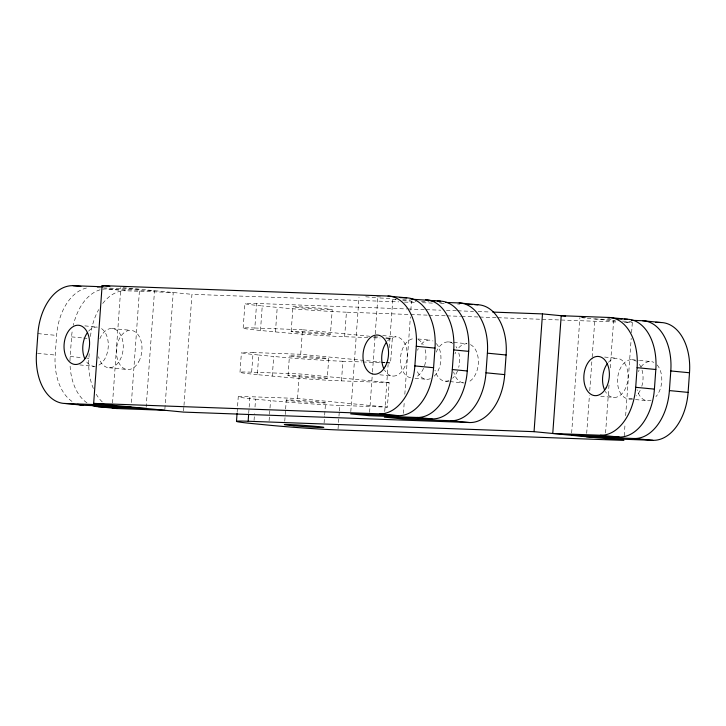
<?xml version="1.0" encoding="UTF-8"?>
<svg xmlns="http://www.w3.org/2000/svg" width="726" height="726" viewBox="0 0 726 726"><rect width="100%" height="100%" fill="white"/><g stroke="black" fill="none" stroke-linecap="round" stroke-linejoin="round"><path stroke-width="0.54" stroke-dasharray="3.63 2.72" d="M72.01 401.405A49.223 31.753 -84.5 0 1 55.203 355.05L56.61 335.421A49.223 31.753 -84.5 0 1 89.026 287.605M69.986 360.913A49.223 31.753 -84.5 0 1 70.177 356.502L71.584 336.873A49.223 31.753 -84.5 0 1 72.428 329.758M93.345 388.492A49.223 31.753 -84.5 0 1 88.89 358.317L89.28 352.863M112.548 402.966L120.834 287.432M131.424 402.531L139.546 289.247L96.331 287.668M146.153 407.35L154.52 290.699L106.867 288.957A49.223 31.753 -84.5 0 0 73.335 325.221M164.875 409.165L173.233 292.514L125.58 290.772L106.867 288.957M183.587 410.98L183.905 406.487M183.987 405.371L191.945 294.329L398.746 301.871M237.13 412.404L238.255 396.786M240.007 372.256L241.413 352.627M243.174 328.088L244.934 303.55M248.7 413.439L249.907 396.705L297.551 398.447L387.385 407.15L389.145 382.62L299.312 373.908L251.659 372.175L253.065 352.546L300.718 354.279L380.442 362.011M367.928 337.563L344.659 336.71A49.223 1.461 4.1 0 1 275.463 331.927L260.489 330.475A49.223 1.461 4.1 0 1 254.826 328.007L256.587 303.468L406.887 308.958M254.046 420.363L254.527 413.675M255.007 406.987L255.57 399.173A49.223 1.461 4.1 0 1 249.907 396.705M389.145 382.62L341.492 380.878A49.223 1.461 4.1 0 1 272.295 376.095L257.322 374.643L258.728 355.014A49.223 1.461 4.1 0 1 253.065 352.546M260.489 330.475L262.249 305.936A49.223 1.461 4.1 0 1 256.587 303.468M269.101 420.699L270.535 400.625L255.57 399.173M272.295 376.095L273.702 356.466L258.728 355.014M275.463 331.927L277.223 307.388L262.249 305.936M284.755 421.234L285.155 415.662M285.236 414.546L285.554 410.081M285.636 408.965L286.271 400.044M288.031 375.514L289.438 355.885M291.199 331.346L292.959 306.808M297.551 398.447L299.312 373.908M300.718 354.279L302.479 329.749L369.852 336.274M324.095 422.959L324.576 416.27M324.658 415.154L325.538 402.885A19.684 0.581 4.1 0 0 296.462 400.271A19.684 0.581 4.1 0 0 295.718 401.233A19.684 0.581 4.1 0 0 325.538 402.885M327.299 378.346A19.684 0.581 4.1 0 0 298.214 375.741A19.684 0.581 4.1 0 0 297.478 376.703A19.684 0.581 4.1 0 0 327.299 378.346L328.706 358.717A19.684 0.581 4.1 0 0 299.62 356.112A19.684 0.581 4.1 0 0 298.885 357.074A19.684 0.581 4.1 0 0 328.706 358.717M330.457 334.187A19.684 0.581 4.1 0 0 301.381 331.573A19.684 0.581 4.1 0 0 300.646 332.535A19.684 0.581 4.1 0 0 330.457 334.187L332.218 309.648A19.684 0.581 4.1 0 0 303.141 307.034A19.684 0.581 4.1 0 0 302.397 307.996A19.684 0.581 4.1 0 0 332.218 309.648M338.053 428.839L339.26 412.105M339.332 410.989L339.732 405.417L387.385 407.15M341.492 380.878L342.899 361.249L361.739 361.938M344.659 336.71L346.42 312.18L409.7 314.485M350.803 411.651L359.007 297.243M369.598 412.35L372.411 373.091M372.492 371.966L375.151 334.949M375.233 333.833L377.801 297.941L392.212 298.468M384.735 411.551L388.111 364.443M389.317 347.618L392.775 299.393L396.097 299.511M386.123 362.828L390.552 362.991L392.312 338.452L385.57 337.799M403.447 413.366L404.337 401.033M404.818 394.3L410.362 316.908M410.843 310.174L411.488 301.208L415.925 301.363M571.643 433.059L579.92 317.534M586.699 433.386L589.43 395.253M589.748 390.769L592.08 358.236M592.162 357.119L594.893 318.977L613.733 319.667M605.575 432.959L609.032 384.726M610.23 367.9L613.615 320.792L615.83 320.874M624.206 435.89L625.086 423.557M625.649 415.708L631.203 338.316M631.602 332.708L632.328 322.607L623.516 321.754M376.821 296.771L381.25 296.934M402.748 299.756L410.508 300.038M421.461 301.571L429.22 301.853M439.194 302.216L441.408 302.297M404.4 302.08L416.833 302.533M422.478 302.733L433.785 303.15M440.564 303.395L445.083 303.559M457.516 304.012L459.776 304.094M408.012 308.995L424.964 309.612M426.098 309.657L440.791 310.193M446.436 310.401L456.609 310.764M457.743 310.81L473.561 311.39M478.08 311.554L490.513 312.008M582.143 317.607L587.679 317.816M607.626 318.542L609.849 318.623M622.472 321.119L631.339 321.446M410.834 314.53L427.786 315.148M428.912 315.184L445.864 315.81M446.998 315.846L460.556 316.345M461.682 316.382L478.634 316.999M479.768 317.044L496.72 317.661M497.845 317.707L617.635 322.072M624.414 322.317L632.328 322.607M254.826 328.007L302.479 329.749M373.473 337.762L380.125 338.007M385.66 338.207L392.312 338.452M362.846 361.975L380.578 362.628M381.685 362.664L385.016 362.782M365.695 296.762L377.801 297.941M392.775 299.393L396.078 299.711M402.685 300.346L411.488 301.208M580.991 317.634L615.811 321.01M123.03 287.65L191.945 294.329M382.675 335.548L395.888 336.828M417.813 338.951L429.574 340.095M448.287 341.91L452.697 342.336M453.795 342.436L467.009 343.725A19.684 12.705 -84.5 0 0 458.678 347.818M604.613 357.056L616.728 358.236M631.702 359.688L638.299 360.323M639.406 360.432L650.414 361.494M374.344 336.71L378.836 337.145M84.815 325.874L96.93 327.054M111.904 328.506L130.616 330.321M381.567 362.12L384.934 362.446M386.06 362.555L390.552 362.991M37.897 333.606L56.61 335.421M71.584 336.873L82.592 337.935M83.69 338.044L86.993 338.37M379.861 374.807L393.075 376.086M415 378.21L426.761 379.353M445.474 381.168L448.777 381.486M449.884 381.595L464.195 382.974M600.701 396.205L613.915 397.494M628.879 398.937L634.388 399.472M635.486 399.581L647.601 400.752M37.589 353.344L55.203 355.05M70.177 356.502L82.283 357.673M86.684 358.1L88.89 358.317M79.806 364.924L94.117 366.312M109.091 367.764L127.803 369.57M90.487 336.483A49.223 31.753 -84.5 0 1 98.7 309.575M102.738 303.459A49.223 31.753 -84.5 0 1 125.58 290.772M86.975 402.857A49.223 31.753 -84.5 0 1 70.068 365.45M102.275 401.914A49.223 31.753 -84.5 0 1 96.231 394.263M470.448 344.605A19.684 12.705 -84.5 0 1 478.307 363.817A19.684 12.705 -84.5 0 1 467.744 382.348M463.052 382.856A19.684 12.705 -84.5 0 1 453.668 371.957M454.957 353.925A19.684 12.705 -84.5 0 1 455.728 352.219M387.566 340.93A19.684 12.705 -84.5 0 1 404.99 343.915A19.684 12.705 -84.5 0 1 402.122 371.122A19.684 12.705 -84.5 0 1 384.499 370.006M418.049 339.523A19.684 12.705 -84.5 0 1 423.176 344.723M425.127 349.669A19.684 12.705 -84.5 0 1 415.336 377.266M410.653 377.774A19.684 12.705 -84.5 0 1 400.561 356.929A19.684 12.705 -84.5 0 1 414.6 338.643M421.252 344.188A19.684 12.705 -84.5 0 1 433.014 340.975M436.299 343.543A19.684 12.705 -84.5 0 1 433.948 376.404M430.309 378.718A19.684 12.705 -84.5 0 1 416.76 370.079M417.523 350.295A19.684 12.705 -84.5 0 1 418.303 348.589M436.244 352.11A19.684 12.705 -84.5 0 1 452.87 343.452M455.982 346.592A19.684 12.705 -84.5 0 1 456.863 347.981M458.814 352.936A19.684 12.705 -84.5 0 1 458.714 367.383M457.525 370.959A19.684 12.705 -84.5 0 1 452.661 378.219M449.031 380.533A19.684 12.705 -84.5 0 1 434.947 370.142M99.852 338.706A19.684 12.705 -84.5 0 1 119.599 333.198A19.684 12.705 -84.5 0 1 117.421 363.653A19.684 12.705 -84.5 0 1 98.564 356.738M101.504 328.597A19.684 12.705 -84.5 0 1 108.228 347.146A19.684 12.705 -84.5 0 1 98.89 365.105M95.26 366.276A19.684 12.705 -84.5 0 1 86.421 361.63M88.608 331.147A19.684 12.705 -84.5 0 1 98.064 327.172M346.42 312.18A49.223 1.461 4.1 0 1 277.223 307.388M257.322 374.643A49.223 1.461 4.1 0 1 251.659 372.175M342.899 361.249A49.223 1.461 4.1 0 1 273.702 356.466M339.732 405.417A49.223 1.461 4.1 0 1 270.535 400.625M608.397 362.328A19.684 12.705 -84.5 0 1 625.821 365.323A19.684 12.705 -84.5 0 1 622.962 392.53A19.684 12.705 -84.5 0 1 605.339 391.414M632.437 398.311A19.684 12.705 -84.5 0 1 617.672 377.883A19.684 12.705 -84.5 0 1 636.275 361.23M639.388 364.37A19.684 12.705 -84.5 0 1 641.584 386.967M640.16 390.443A19.684 12.705 -84.5 0 1 636.067 395.997M641.013 366.92A19.684 12.705 -84.5 0 1 653.854 362.383M657.139 364.951A19.684 12.705 -84.5 0 1 655.923 396.659M651.149 400.126A19.684 12.705 -84.5 0 1 637.074 389.726M638.363 371.703A19.684 12.705 -84.5 0 1 639.143 369.997M138.784 361.63A19.684 12.705 -84.5 0 0 131.751 330.439A19.684 12.705 -84.5 0 0 117.086 357.773A19.684 12.705 -84.5 0 0 138.784 361.63"/><path stroke-width="1.09" d="M445.846 302.461L459.141 302.942L477.853 304.757A49.223 31.753 -84.5 0 1 506.104 354.987L504.697 374.616A49.223 31.753 -84.5 0 1 469.413 422.532L183.506 412.096L93.672 403.393L102.112 285.617L388.02 296.054L406.741 297.86A49.223 31.753 -84.5 0 1 434.992 348.099L433.585 367.719A49.223 31.753 -84.5 0 1 398.293 415.635L350.649 413.902L369.362 415.708L417.014 417.45L431.979 418.902A49.223 31.753 -84.5 0 0 467.272 370.986L468.678 351.357A49.223 31.753 -84.5 0 0 440.428 301.127L411.043 299.148M236.495 421.325L237.048 413.521M248.147 421.243L534.055 431.671L623.888 440.383L337.98 429.946A49.223 1.461 4.1 0 1 268.783 425.164L253.81 423.712A49.223 1.461 4.1 0 1 248.147 421.243L248.628 414.555M93.672 403.393L379.58 413.82A49.223 31.753 -84.5 0 0 414.864 365.913L416.27 346.284A49.223 31.753 -84.5 0 0 388.02 296.054M417.014 417.45A49.223 31.753 -84.5 0 0 452.298 369.534L453.705 349.905A49.223 31.753 -84.5 0 0 425.454 299.675M431.979 418.902L384.335 417.16L403.048 418.975L450.701 420.717A49.223 31.753 -84.5 0 0 485.984 372.801L487.391 353.172A49.223 31.753 -84.5 0 0 459.141 302.942M534.055 431.671L542.494 313.904L565.608 316.146M600.42 435.228A49.223 31.753 -84.5 0 0 635.704 387.312L637.11 367.683A49.223 31.753 -84.5 0 0 608.86 317.453L561.207 315.719L552.767 433.486L600.42 435.228L619.133 437.043A49.223 31.753 -84.5 0 0 654.416 389.127L655.823 369.498A49.223 31.753 -84.5 0 0 627.573 319.268L608.86 317.453M586.454 436.753L634.107 438.495A49.223 31.753 -84.5 0 0 669.39 390.579L670.797 370.95A49.223 31.753 -84.5 0 0 642.546 320.72L631.466 320.311M605.166 438.568L652.819 440.31A49.223 31.753 -84.5 0 0 688.103 392.394L689.509 372.765A49.223 31.753 -84.5 0 0 661.259 322.535L642.546 320.72M131.107 407.023L83.454 405.28L64.741 403.465A49.223 31.753 -84.5 0 1 36.491 353.235L37.897 333.606A49.223 31.753 -84.5 0 1 73.181 285.69L103.101 286.788M400.09 297.624L406.741 297.86M430.454 300.764L434.883 300.927M437.097 301.009L440.428 301.127M467.689 304.385L472.209 304.548M474.468 304.63L477.853 304.757M492.772 312.089L542.494 313.904M617.599 318.905L622.037 319.068M624.251 319.15L627.573 319.268M655.723 322.335L661.259 322.535M64.741 403.465L112.385 405.208M92.701 405.698A49.223 31.753 -84.5 0 0 98.427 406.732L146.08 408.466M98.427 406.732L117.14 408.547L164.793 410.281M571.48 435.301L619.133 437.043M102.112 285.617L109.826 286.362M73.181 285.69L80.885 286.443M416.27 346.284L434.992 348.099M453.705 349.905L468.678 351.357M487.391 353.172L506.104 354.987M637.11 367.683L655.823 369.498M670.797 370.95L689.509 372.765M414.864 365.913L433.585 367.719M452.298 369.534L467.272 370.986M485.984 372.801L504.697 374.616M635.704 387.312L654.416 389.127M669.39 390.579L688.103 392.394M379.58 413.82L398.293 415.635M450.701 420.717L469.413 422.532M634.107 438.495L652.819 440.31M117.14 408.547A49.223 31.753 -84.5 0 1 111.414 407.513M83.454 405.28A49.223 31.753 -84.5 0 1 77.727 404.255M383.727 368.472A19.684 12.705 -84.5 0 1 386.495 342.245M84.77 358.689A19.684 12.705 -84.5 0 1 87.528 332.472M604.567 389.871A19.684 12.705 -84.5 0 1 607.326 363.653M385.343 366.321A19.684 12.705 -84.5 0 0 378.31 335.131A19.684 12.705 -84.5 0 0 363.644 362.474A19.684 12.705 -84.5 0 0 385.343 366.321M86.385 356.548A19.684 12.705 -84.5 0 0 79.352 325.357A19.684 12.705 -84.5 0 0 64.687 352.691A19.684 12.705 -84.5 0 0 86.385 356.548M606.183 387.729A19.684 12.705 -84.5 0 0 599.15 356.539A19.684 12.705 -84.5 0 0 584.484 383.873A19.684 12.705 -84.5 0 0 606.183 387.729M293.957 425.772A19.684 0.581 4.1 0 0 323.778 427.423A19.684 0.581 4.1 0 0 294.702 424.81A19.684 0.581 4.1 0 0 293.957 425.772"/></g></svg>
